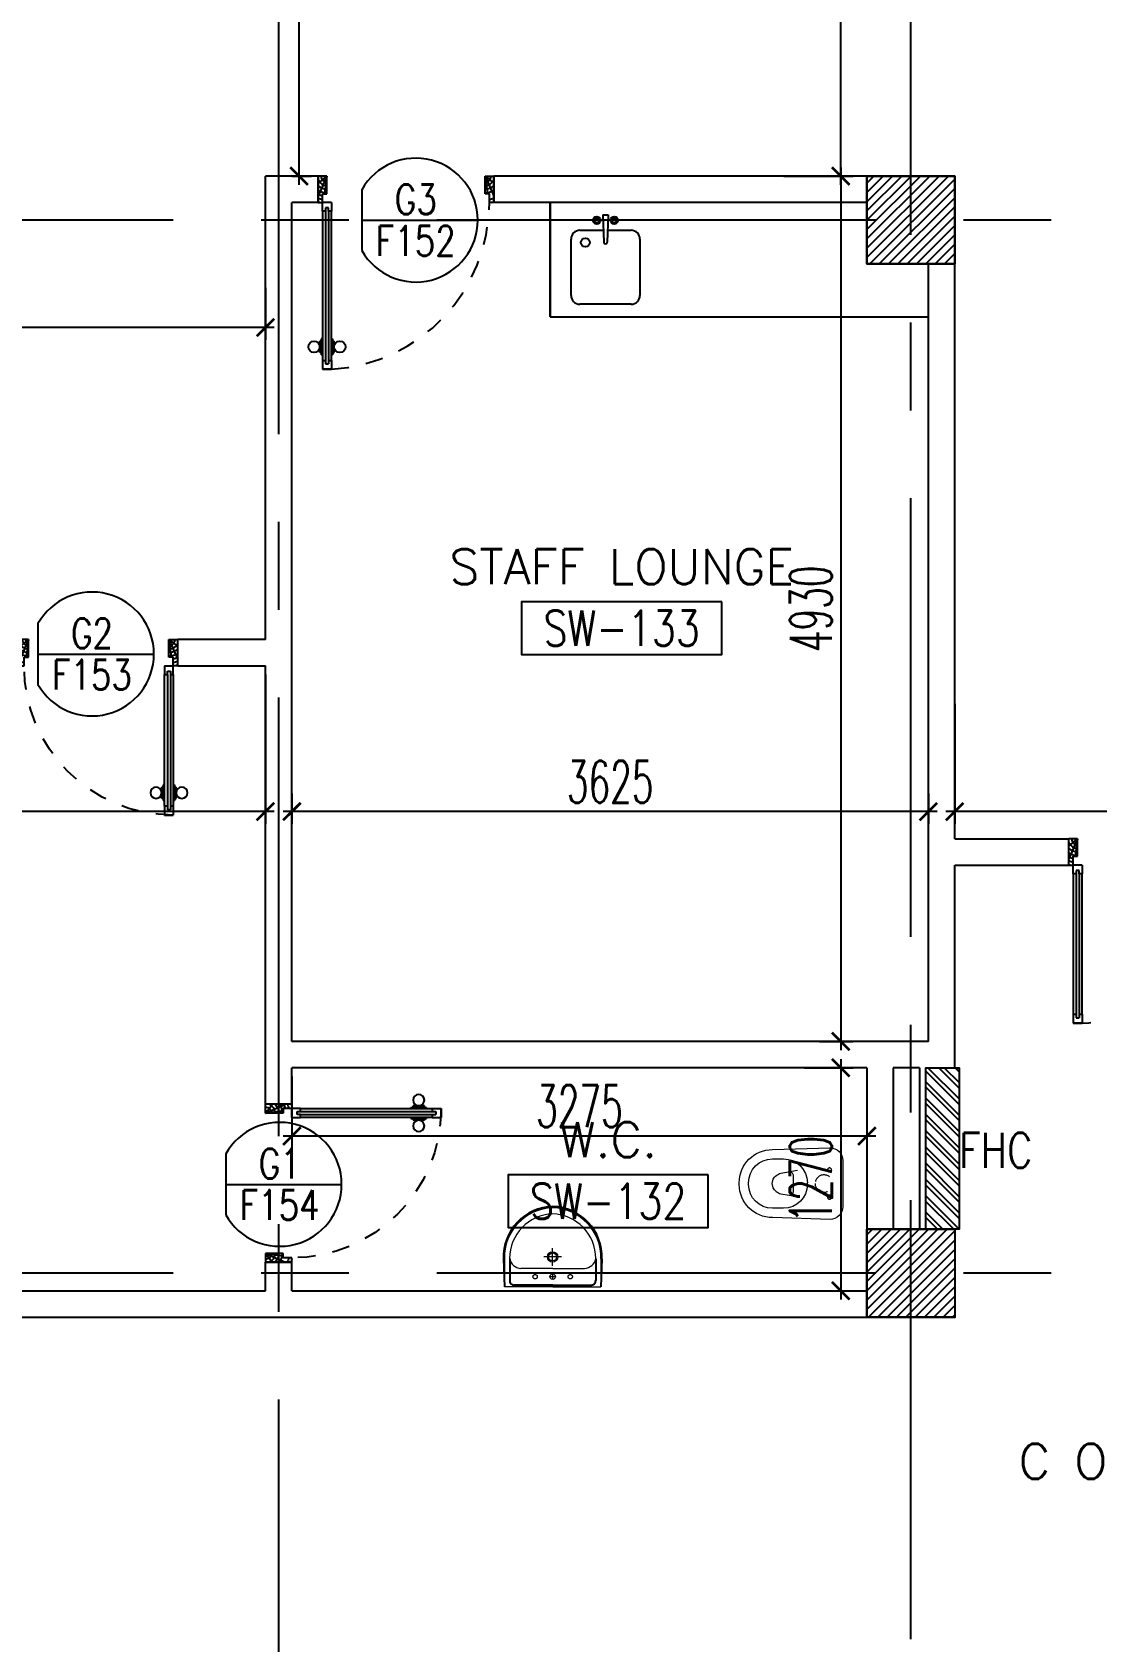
# Model space of a CAD drawing. Extents: x 276011.4 to 276105.3, y 57291.9 to 57371.4.
# Drawn here: x 276071.81 to 276077.87, y 57327.88 to 57337.05 of the extents above; entities that cross this region are included whole.
import ezdxf
from ezdxf.enums import TextEntityAlignment as Align

# ---------------------------------------------------------------- set-up
doc = ezdxf.new("R2010")
doc.units = 0
doc.header["$MEASUREMENT"] = 0
doc.header["$PDMODE"] = 34
for name, pattern in [('CENTERX2', [4, 2.5, -0.5, 0.5, -0.5]), ('DASHED', [0.75, 0.5, -0.25]), ('HIDDEN', [0.375, 0.25, -0.125]), ('HIDDEN2', [0.1875, 0.125, -0.0625])]:
    doc.linetypes.add(name, pattern=pattern)
doc.layers.get('0').update_dxf_attribs({"linetype": 'CONTINUOUS'})
doc.layers.get('DEFPOINTS').update_dxf_attribs({"linetype": 'CONTINUOUS'})
for name, color, linetype in [('AXES', 11, 'CENTERX2'), ('COL', 5, 'CONTINUOUS'), ('DIM', 4, 'CONTINUOUS'), ('DOOR', 7, 'CONTINUOUS'), ('DOOR-CR', 2, 'CONTINUOUS'), ('DOOR-NO', 3, 'CONTINUOUS'), ('FHC', 2, 'CONTINUOUS'), ('FIX', 3, 'CONTINUOUS'), ('HAT', 8, 'CONTINUOUS'), ('ME-FIX', 3, 'CONTINUOUS'), ('RM-BOX', 4, 'CONTINUOUS'), ('RM-NAME', 2, 'CONTINUOUS'), ('RM-NO', 2, 'CONTINUOUS'), ('WALL', 2, 'CONTINUOUS')]:
    doc.layers.add(name, color=color, linetype=linetype)
doc.styles.add('ROMANS', font='ROMANS.shx', dxfattribs={"width": 0.6})
doc.dimstyles.new('STANDARD in', dxfattribs={"dimtxt": 0.24, "dimasz": 0.1, "dimexe": 0.07, "dimexo": 0.05, "dimgap": 0.05, "dimtad": 1, "dimdec": 0, "dimlfac": 1000, "dimzin": 0, "dimdsep": 46, "dimtxsty": 'ROMANS', "dimblk": 'ARCHTICK', "dimcen": 0.05, "dimdle": 0.05, "dimclrd": 4, "dimclre": 4, "dimclrt": 2, "dimadec": 0, "dimazin": 0, "dimtfac": 1, "dimtdec": 0, "dimtmove": 2, "dimatfit": 3, "dimfxl": 0, "dimtolj": 1, "dimtzin": 0, "dimarcsym": 0})

# ---------------------------------------------------------------- blocks, each defined once
blk = doc.blocks.new('*X38')
at = {"color": 0}
for p, q in [((235128.6, 149533.3), (235585, 149989.7)), ((235128.6, 149586.3), (235532, 149989.7)), ((235128.6, 149639.3), (235478.9, 149989.7)), ((235128.6, 149692.4), (235425.9, 149989.7)), ((235128.6, 149745.4), (235372.9, 149989.7)), ((235128.6, 149798.4), (235319.8, 149989.7)), ((235128.6, 149851.5), (235266.8, 149989.7)), ((235128.6, 149904.5), (235213.8, 149989.7)), ((235128.6, 149957.5), (235160.7, 149989.7)), ((235138, 149489.7), (235628.6, 149980.2)), ((235191.1, 149489.7), (235628.6, 149927.2)), ((235244.1, 149489.7), (235628.6, 149874.2)), ((235297.1, 149489.7), (235628.6, 149821.1)), ((235350.2, 149489.7), (235628.6, 149768.1)), ((235403.2, 149489.7), (235628.6, 149715.1)), ((235456.2, 149489.7), (235628.6, 149662)), ((235509.3, 149489.7), (235628.6, 149609)), ((235562.3, 149489.7), (235628.6, 149556)), ((235615.3, 149489.7), (235628.6, 149502.9))]:
    blk.add_line(p, q, dxfattribs=at)
blk = doc.blocks.new('COL50')
at = {"layer": 'COL'}
blk.add_lwpolyline([(-250, 250), (-250, -250), (250, -250), (250, 250)], close=True, dxfattribs=at)
blk = doc.blocks.new('DD1')
at = {"layer": 'DOOR-CR'}
blk.add_line((-307.6, 0), (352.8, 0), dxfattribs=at)
blk.add_lwpolyline([(-307.6, -172.9, 3.820224), (-307.6, 172.9)], format="xyb", close=True, dxfattribs=at)
at = {"layer": 'DOOR-NO', "color": 255, "style": 'ROMANS', "width": 0.8}
for tag, p in [('G', (0, 183.5)), ('000', (0, -141.4))]:
    blk.add_attdef(tag, text='', height=204, dxfattribs=at).set_placement(p, align=Align.MIDDLE)
blk = doc.blocks.new('*X35')
at = {"color": 0}
for p, q in [((235128.6, 155526), (235592.3, 155989.7)), ((235128.6, 155579), (235539.2, 155989.7)), ((235128.6, 155632.1), (235486.2, 155989.7)), ((235128.6, 155685.1), (235433.2, 155989.7)), ((235128.6, 155738.1), (235380.1, 155989.7)), ((235128.6, 155791.2), (235327.1, 155989.7)), ((235128.6, 155844.2), (235274.1, 155989.7)), ((235128.6, 155897.2), (235221, 155989.7)), ((235128.6, 155950.3), (235168, 155989.7)), ((235145.3, 155489.7), (235628.6, 155973)), ((235198.3, 155489.7), (235628.6, 155919.9)), ((235251.4, 155489.7), (235628.6, 155866.9)), ((235304.4, 155489.7), (235628.6, 155813.9)), ((235357.4, 155489.7), (235628.6, 155760.8)), ((235410.5, 155489.7), (235628.6, 155707.8)), ((235463.5, 155489.7), (235628.6, 155654.8)), ((235516.5, 155489.7), (235628.6, 155601.7)), ((235569.6, 155489.7), (235628.6, 155548.7)), ((235622.6, 155489.7), (235628.6, 155495.7))]:
    blk.add_line(p, q, dxfattribs=at)
blk = doc.blocks.new('DOOR90')
at = {"layer": 'DOOR', "color": 0, "linetype": 'ByBlock'}
for p, q in [((-150, 0), (-150, -25)), ((-150, 0), (0, 0)), ((0, -50), (0, 0)), ((-1000, -25), (-1000, -75)), ((-1000, -75), (-1000, -25)), ((-950, -25), (-1000, -25)), ((-950, -75), (-1000, -75)), ((-970, -42), (-970, -58)), ((-950, -42), (-970, -42)), ((-950, -58), (-970, -58)), ((-950, -25), (-950, -42)), ((-950, -58), (-950, -75)), ((-917.6, -25), (-917.6, -17.8)), ((-827.6, -17.8), (-917.6, -17.8)), ((-917.6, -75), (-917.6, -82.2)), ((-827.6, -82.2), (-917.6, -82.2)), ((-905, -17.8), (-905, -8.8)), ((-905, -8.8), (-840.2, -8.8)), ((-905, -17.8), (-840.2, -17.8)), ((-905, -82.2), (-905, -91.2)), ((-905, -82.2), (-840.2, -82.2)), ((-905, -91.2), (-840.2, -91.2)), ((-840.2, -17.8), (-840.2, -8.8)), ((-840.2, -82.2), (-840.2, -91.2)), ((-827.6, -25), (-827.6, -17.8)), ((-827.6, -75), (-827.6, -82.2)), ((-200, -42), (-200, -25)), ((-200, -25), (-150, -25)), ((-180, -42), (-200, -42)), ((-200, -75), (-200, -58)), ((-200, -58), (-180, -58)), ((-150, -75), (-200, -75)), ((-180, -58), (-180, -42)), ((-150, -75), (-150, -25)), ((-150, -25), (-100, -25)), ((-100, -25), (-100, -50)), ((-100, -50), (0, -50)), ((-150, -900), (-150, -875)), ((-150, -875), (-100, -875)), ((0, -900), (-150, -900)), ((-150, -900), (0, -900)), ((-100, -850), (0, -850)), ((-100, -875), (-100, -850)), ((0, -850), (0, -900))]:
    blk.add_line(p, q, dxfattribs=at)
at = {"layer": 'DOOR', "color": 9, "linetype": 'ByBlock'}
for p, q in [((0, -50), (-113.7, 0)), ((0, -50), (-40.1, 0)), ((0, -50), (-100, -36.6)), ((0, -850), (-113.7, -900)), ((0, -850), (-100, -863.4)), ((0, -850), (-40.1, -900))]:
    blk.add_line(p, q, dxfattribs=at)
at = {"layer": 'DOOR', "linetype": 'ByBlock'}
for p, q in [((-200, -25), (-950, -25)), ((-200, -42), (-950, -42)), ((-200, -58), (-950, -58)), ((-950, -75), (-200, -75))]:
    blk.add_line(p, q, dxfattribs=at)
at = {"layer": 'DOOR', "color": 0, "linetype": 'ByBlock'}
for centre in [(-872.6, 23.5), (-872.6, -123.5)]:
    blk.add_circle(centre, 32.4, dxfattribs=at)
at = {"layer": 'DOOR', "color": 9, "linetype": 'ByBlock'}
for centre, radius, start, end in [((0, -50), 154.4, 161.10529, 166.28577), ((0, -50), 134.4, 158.15985, 169.28002), ((0, -50), 94.4, 148.01819, 180), ((0, -50), 74.4, 137.77643, 180), ((0, -50), 114.4, 154.08384, 167.37743), ((0, -50), 54.4, 113.20738, 180), ((0, -50), 34.4, 90, 180), ((0, -50), 14.4, 90, 180), ((0, -850), 154.4, 193.71423, 198.89471), ((0, -850), 134.4, 190.71998, 201.84015), ((0, -850), 94.4, 180, 211.98181), ((0, -850), 74.4, 180, 222.22357), ((0, -850), 54.4, 180, 246.79262), ((0, -850), 34.4, 180, 270), ((0, -850), 14.4, 180, 270)]:
    blk.add_arc(centre, radius, start, end, dxfattribs=at)
at = {"layer": 'DOOR', "linetype": 'HIDDEN', "ltscale": 0.5}
blk.add_arc((-150, -25), 850, 180, 270, dxfattribs=at)
blk = doc.blocks.new('RM1')
at = {"layer": 'RM-BOX'}
blk.add_lwpolyline([(569.9, -200), (-569.9, -200), (-569.9, -500), (569.9, -500)], close=True, dxfattribs=at)
at = {"layer": 'RM-NAME', "style": 'ROMANS'}
for tag, p in [('ROOMNAME1', (0, 323.8)), ('ROOMNAME2', (0, 0))]:
    blk.add_attdef(tag, text='', height=200, dxfattribs=at).set_placement(p, align=Align.MIDDLE)
at = {"layer": 'RM-NO', "style": 'ROMANS', "width": 0.8}
blk.add_attdef('ROOMNO', text='', height=200, dxfattribs=at).set_placement((0, -350), align=Align.MIDDLE)
blk = doc.blocks.new('A$C272A55A0')
at = {"layer": 'DOOR', "color": 0, "linetype": 'ByBlock'}
for p, q in [((0, 900.4), (0, 1050.4)), ((50, 1050.4), (0, 1050.4)), ((50, 950.4), (50, 1050.4)), ((1750, 950.4), (1750, 1050.4)), ((1750, 1050.4), (1800, 1050.4)), ((1800, 1050.4), (1800, 900.4)), ((25, 950.4), (50, 950.4)), ((25, 900.4), (25, 950.4)), ((1775, 950.4), (1750, 950.4)), ((1775, 900.4), (1775, 950.4)), ((0, 900.4), (25, 900.4)), ((75, 900.4), (25, 900.4)), ((25, 850.4), (25, 900.4)), ((42, 850.4), (25, 850.4)), ((58, 870.4), (42, 870.4)), ((42, 870.4), (42, 850.4)), ((58, 850.4), (58, 870.4)), ((75, 850.4), (58, 850.4)), ((75, 900.4), (75, 850.4)), ((1725, 900.4), (1775, 900.4)), ((1725, 900.4), (1725, 850.4)), ((1725, 850.4), (1742, 850.4)), ((1742, 870.4), (1758, 870.4)), ((1742, 850.4), (1742, 870.4)), ((1758, 870.4), (1758, 850.4)), ((1758, 850.4), (1775, 850.4)), ((1800, 900.4), (1775, 900.4)), ((1775, 850.4), (1775, 900.4)), ((1717.8, 160.1), (1708.8, 160.1)), ((1708.8, 95.3), (1708.8, 160.1)), ((1717.8, 95.3), (1708.8, 95.3)), ((1725, 172.7), (1717.8, 172.7)), ((1717.8, 172.7), (1717.8, 82.7)), ((1717.8, 95.3), (1717.8, 160.1)), ((1775, 172.7), (1782.2, 172.7)), ((1782.2, 172.7), (1782.2, 82.7)), ((1782.2, 160.1), (1791.2, 160.1)), ((1782.2, 95.3), (1782.2, 160.1)), ((1782.2, 95.3), (1791.2, 95.3)), ((1791.2, 95.3), (1791.2, 160.1)), ((25, 50.4), (42, 50.4)), ((25, 50.4), (25, 0.4)), ((25, 0.4), (75, 0.4)), ((75, 0.4), (25, 0.4)), ((42, 50.4), (42, 30.4)), ((42, 30.4), (58, 30.4)), ((58, 50.4), (75, 50.4)), ((58, 50.4), (58, 30.4)), ((75, 50.4), (75, 0.4)), ((1725, 82.7), (1717.8, 82.7)), ((1742, 50.4), (1725, 50.4)), ((1725, 50.4), (1725, 0.4)), ((1775, 0.4), (1725, 0.4)), ((1725, 0.4), (1775, 0.4)), ((1742, 50.4), (1742, 30.4)), ((1758, 30.4), (1742, 30.4)), ((1775, 50.4), (1758, 50.4)), ((1758, 50.4), (1758, 30.4)), ((1775, 82.7), (1782.2, 82.7)), ((1775, 50.4), (1775, 0.4))]:
    blk.add_line(p, q, dxfattribs=at)
at = {"layer": 'DOOR', "color": 9, "linetype": 'ByBlock'}
for p, q in [((50, 1050.4), (0, 1010.2)), ((50, 1050.4), (0, 936.6)), ((50, 1050.4), (36.6, 950.4)), ((1750, 1050.4), (1800, 1010.2)), ((1750, 1050.4), (1800, 936.6)), ((1750, 1050.4), (1763.4, 950.4))]:
    blk.add_line(p, q, dxfattribs=at)
at = {"layer": 'DOOR', "linetype": 'ByBlock'}
for p, q in [((25, 850.4), (25, 50.4)), ((42, 850.4), (42, 50.4)), ((58, 850.4), (58, 50.4)), ((75, 50.4), (75, 850.4)), ((1725, 50.4), (1725, 850.4)), ((1742, 850.4), (1742, 50.4)), ((1758, 850.4), (1758, 50.4)), ((1775, 850.4), (1775, 50.4))]:
    blk.add_line(p, q, dxfattribs=at)
at = {"layer": 'DOOR', "color": 0, "linetype": 'ByBlock'}
for centre in [(1676.5, 127.7), (1823.5, 127.7)]:
    blk.add_circle(centre, 32.4, dxfattribs=at)
at = {"layer": 'DOOR', "color": 9, "linetype": 'ByBlock'}
for centre, radius, start, end in [((50, 1050.4), 54.4, 203.20738, 270), ((50, 1050.4), 34.4, 180, 270), ((50, 1050.4), 14.4, 180, 270), ((1750, 1050.4), 14.4, 270, 0), ((1750, 1050.4), 34.4, 270, 0), ((1750, 1050.4), 54.4, 270, 336.79262), ((50, 1050.4), 74.4, 227.77643, 270), ((50, 1050.4), 94.4, 238.01819, 270), ((50, 1050.4), 114.4, 244.08384, 257.37743), ((50, 1050.4), 134.4, 248.15985, 259.28002), ((1750, 1050.4), 74.4, 270, 312.22357), ((1750, 1050.4), 94.4, 270, 301.98181), ((1750, 1050.4), 114.4, 282.62257, 295.91616), ((1750, 1050.4), 134.4, 280.71998, 291.84015), ((50, 1050.4), 154.4, 251.10529, 256.28577), ((1750, 1050.4), 154.4, 283.71423, 288.89471)]:
    blk.add_arc(centre, radius, start, end, dxfattribs=at)
at = {"layer": 'DOOR', "linetype": 'HIDDEN', "ltscale": 0.5}
for centre, start, end in [((50, 851.4), 268.31738, 3.29648), ((1750, 851.4), 176.70352, 271.68262)]:
    blk.add_arc(centre, 851.4, start, end, dxfattribs=at)
at = {"layer": 'WALL', "linetype": 'ByBlock'}
blk.add_line((1800, 900.4), (1800, 1050.4), dxfattribs=at)
blk = doc.blocks.new('_ARCHTICK')
at = {"color": 0, "linetype": 'ByBlock', "const_width": 0.15}
blk.add_lwpolyline([(-0.5, -0.5), (0.5, 0.5)], dxfattribs=at)
blk = doc.blocks.new('*D404')
at = {"layer": 'DEFPOINTS', "color": 0, "linetype": 'ByBlock', "ltscale": 0.3}
for p in [(276077.0656, 57333.2766), (276080.1656, 57332.934), (276077.0656, 57332.6125)]:
    blk.add_point(p, dxfattribs=at)
at = {"layer": 'DIM', "color": 4, "linetype": 'ByBlock', "lineweight": -2, "ltscale": 0.3}
for p, q in [((276077.0656, 57333.2266), (276077.0656, 57332.5425)), ((276080.1656, 57332.884), (276080.1656, 57332.5425)), ((276080.2156, 57332.6125), (276077.0156, 57332.6125))]:
    blk.add_line(p, q, dxfattribs=at)
at = {"layer": 'DIM', "color": 4, "linetype": 'ByBlock', "lineweight": -2, "ltscale": 0.3, "xscale": 0.1, "yscale": 0.1, "zscale": 0.1, "rotation": 180}
blk.add_blockref('_ARCHTICK', (276077.0656, 57332.6125), dxfattribs=at)
at = {"layer": 'DIM', "color": 4, "linetype": 'ByBlock', "lineweight": -2, "ltscale": 0.3, "xscale": 0.1, "yscale": 0.1, "zscale": 0.1}
blk.add_blockref('_ARCHTICK', (276080.1656, 57332.6125), dxfattribs=at)
at = {"layer": 'DIM', "color": 2, "linetype": 'ByBlock', "ltscale": 0.3, "insert": (276078.6156, 57332.7825), "char_height": 0.24, "attachment_point": 5, "style": 'ROMANS'}
blk.add_mtext('\\A1;3100', dxfattribs=at)
blk = doc.blocks.new('*D403')
at = {"layer": 'DEFPOINTS', "color": 0, "linetype": 'ByBlock', "ltscale": 0.3}
for p in [(276073.2905, 57332.7656), (276076.9155, 57332.7656), (276073.2905, 57332.6125)]:
    blk.add_point(p, dxfattribs=at)
at = {"layer": 'DIM', "color": 4, "linetype": 'ByBlock', "lineweight": -2, "ltscale": 0.3}
for p, q in [((276073.2905, 57332.7156), (276073.2905, 57332.5425)), ((276076.9155, 57332.7156), (276076.9155, 57332.5425)), ((276076.9655, 57332.6125), (276073.2405, 57332.6125))]:
    blk.add_line(p, q, dxfattribs=at)
at = {"layer": 'DIM', "color": 4, "linetype": 'ByBlock', "lineweight": -2, "ltscale": 0.3, "xscale": 0.1, "yscale": 0.1, "zscale": 0.1, "rotation": 180}
blk.add_blockref('_ARCHTICK', (276073.2905, 57332.6125), dxfattribs=at)
at = {"layer": 'DIM', "color": 4, "linetype": 'ByBlock', "lineweight": -2, "ltscale": 0.3, "xscale": 0.1, "yscale": 0.1, "zscale": 0.1}
blk.add_blockref('_ARCHTICK', (276076.9155, 57332.6125), dxfattribs=at)
at = {"layer": 'DIM', "color": 2, "linetype": 'ByBlock', "ltscale": 0.3, "insert": (276075.103, 57332.7825), "char_height": 0.24, "attachment_point": 5, "style": 'ROMANS'}
blk.add_mtext('\\A1;3625', dxfattribs=at)
blk = doc.blocks.new('*D402')
at = {"layer": 'DEFPOINTS', "color": 0, "linetype": 'ByBlock', "ltscale": 0.3}
for p in [(276076.2464, 57336.2329), (276076.2464, 57331.3029), (276076.4163, 57331.3029)]:
    blk.add_point(p, dxfattribs=at)
at = {"layer": 'DIM', "color": 4, "linetype": 'ByBlock', "lineweight": -2, "ltscale": 0.3}
for p, q in [((276076.4163, 57336.2829), (276076.4163, 57331.2529)), ((276076.2964, 57336.2329), (276076.4863, 57336.2329)), ((276076.2964, 57331.3029), (276076.4863, 57331.3029))]:
    blk.add_line(p, q, dxfattribs=at)
at = {"layer": 'DIM', "color": 4, "linetype": 'ByBlock', "lineweight": -2, "ltscale": 0.3, "xscale": 0.1, "yscale": 0.1, "zscale": 0.1}
for p, rotation in [((276076.4163, 57336.2329), 90), ((276076.4163, 57331.3029), 270)]:
    blk.add_blockref('_ARCHTICK', p, dxfattribs=dict(at, rotation=rotation))
at = {"layer": 'DIM', "color": 2, "linetype": 'ByBlock', "ltscale": 0.3, "insert": (276076.2463, 57333.7679), "char_height": 0.24, "attachment_point": 5, "rotation": 90, "style": 'ROMANS'}
blk.add_mtext('\\A1;4930', dxfattribs=at)
blk = doc.blocks.new('*D401')
at = {"layer": 'DEFPOINTS', "color": 0, "linetype": 'ByBlock', "ltscale": 0.3}
for p in [(276076.1602, 57331.153), (276076.1602, 57329.8829), (276076.4163, 57329.8829)]:
    blk.add_point(p, dxfattribs=at)
at = {"layer": 'DIM', "color": 4, "linetype": 'ByBlock', "lineweight": -2, "ltscale": 0.3}
for p, q in [((276076.2102, 57331.153), (276076.4863, 57331.153)), ((276076.4163, 57331.203), (276076.4163, 57329.8329)), ((276076.2102, 57329.8829), (276076.4863, 57329.8829))]:
    blk.add_line(p, q, dxfattribs=at)
at = {"layer": 'DIM', "color": 4, "linetype": 'ByBlock', "lineweight": -2, "ltscale": 0.3, "xscale": 0.1, "yscale": 0.1, "zscale": 0.1}
for p, rotation in [((276076.4163, 57331.153), 90), ((276076.4163, 57329.8829), 270)]:
    blk.add_blockref('_ARCHTICK', p, dxfattribs=dict(at, rotation=rotation))
at = {"layer": 'DIM', "color": 2, "linetype": 'ByBlock', "ltscale": 0.3, "insert": (276076.2463, 57330.518), "char_height": 0.24, "attachment_point": 5, "rotation": 90, "style": 'ROMANS'}
blk.add_mtext('\\A1;1270', dxfattribs=at)
blk = doc.blocks.new('*D400')
at = {"layer": 'DEFPOINTS', "color": 0, "linetype": 'ByBlock', "ltscale": 0.3}
for p in [(276073.2905, 57331.153), (276076.5655, 57331.153), (276073.2905, 57330.7642)]:
    blk.add_point(p, dxfattribs=at)
at = {"layer": 'DIM', "color": 4, "linetype": 'ByBlock', "lineweight": -2, "ltscale": 0.3}
for p, q in [((276073.2905, 57331.103), (276073.2905, 57330.6942)), ((276076.5655, 57331.103), (276076.5655, 57330.6942)), ((276076.6155, 57330.7642), (276073.2405, 57330.7642))]:
    blk.add_line(p, q, dxfattribs=at)
at = {"layer": 'DIM', "color": 4, "linetype": 'ByBlock', "lineweight": -2, "ltscale": 0.3, "xscale": 0.1, "yscale": 0.1, "zscale": 0.1, "rotation": 180}
blk.add_blockref('_ARCHTICK', (276073.2905, 57330.7642), dxfattribs=at)
at = {"layer": 'DIM', "color": 4, "linetype": 'ByBlock', "lineweight": -2, "ltscale": 0.3, "xscale": 0.1, "yscale": 0.1, "zscale": 0.1}
blk.add_blockref('_ARCHTICK', (276076.5655, 57330.7642), dxfattribs=at)
at = {"layer": 'DIM', "color": 2, "linetype": 'ByBlock', "ltscale": 0.3, "insert": (276074.928, 57330.9342), "char_height": 0.24, "attachment_point": 5, "style": 'ROMANS'}
blk.add_mtext('\\A1;3275', dxfattribs=at)
blk = doc.blocks.new('*D399')
at = {"layer": 'DEFPOINTS', "color": 0, "linetype": 'ByBlock', "ltscale": 0.3}
for p in [(276069.8655, 57333.4429), (276073.1405, 57333.4429), (276069.8655, 57332.6125)]:
    blk.add_point(p, dxfattribs=at)
at = {"layer": 'DIM', "color": 4, "linetype": 'ByBlock', "lineweight": -2, "ltscale": 0.3}
for p, q in [((276069.8655, 57333.3929), (276069.8655, 57332.5425)), ((276073.1405, 57333.3929), (276073.1405, 57332.5425)), ((276073.1905, 57332.6125), (276069.8155, 57332.6125))]:
    blk.add_line(p, q, dxfattribs=at)
at = {"layer": 'DIM', "color": 4, "linetype": 'ByBlock', "lineweight": -2, "ltscale": 0.3, "xscale": 0.1, "yscale": 0.1, "zscale": 0.1, "rotation": 180}
blk.add_blockref('_ARCHTICK', (276069.8655, 57332.6125), dxfattribs=at)
at = {"layer": 'DIM', "color": 4, "linetype": 'ByBlock', "lineweight": -2, "ltscale": 0.3, "xscale": 0.1, "yscale": 0.1, "zscale": 0.1}
blk.add_blockref('_ARCHTICK', (276073.1405, 57332.6125), dxfattribs=at)
at = {"layer": 'DIM', "color": 2, "linetype": 'ByBlock', "ltscale": 0.3, "insert": (276071.503, 57332.7825), "char_height": 0.24, "attachment_point": 5, "style": 'ROMANS'}
blk.add_mtext('\\A1;3275', dxfattribs=at)
blk = doc.blocks.new('*D364')
at = {"layer": 'DEFPOINTS', "color": 0, "linetype": 'ByBlock', "ltscale": 0.3}
for p in [(276075.8585, 57339.5429), (276076.4163, 57339.5429), (276076.0417, 57336.2329)]:
    blk.add_point(p, dxfattribs=at)
at = {"layer": 'DIM', "color": 4, "linetype": 'ByBlock', "lineweight": -2, "ltscale": 0.3}
for p, q in [((276076.4163, 57336.1829), (276076.4163, 57339.5929)), ((276075.9085, 57339.5429), (276076.4863, 57339.5429)), ((276076.0917, 57336.2329), (276076.4863, 57336.2329))]:
    blk.add_line(p, q, dxfattribs=at)
at = {"layer": 'DIM', "color": 4, "linetype": 'ByBlock', "lineweight": -2, "ltscale": 0.3, "xscale": 0.1, "yscale": 0.1, "zscale": 0.1}
for p, rotation in [((276076.4163, 57339.5429), 90), ((276076.4163, 57336.2329), 270)]:
    blk.add_blockref('_ARCHTICK', p, dxfattribs=dict(at, rotation=rotation))
at = {"layer": 'DIM', "color": 2, "linetype": 'ByBlock', "ltscale": 0.3, "insert": (276076.2463, 57337.8879), "char_height": 0.24, "attachment_point": 5, "rotation": 90, "style": 'ROMANS'}
blk.add_mtext('\\A1;3310', dxfattribs=at)
blk = doc.blocks.new('DOOR-10')
at = {"layer": 'DOOR', "color": 0, "linetype": 'ByBlock'}
for p, q in [((-75.7, 1017.6), (-82.9, 1017.6)), ((-82.9, 927.6), (-82.9, 1017.6)), ((-25.7, 1100), (-75.7, 1100)), ((-75.7, 1100), (-25.7, 1100)), ((-75.7, 1050), (-75.7, 1100)), ((-58.7, 1050), (-75.7, 1050)), ((-42.7, 1070), (-58.7, 1070)), ((-58.7, 1050), (-58.7, 1070)), ((-42.7, 1050), (-42.7, 1070)), ((-25.7, 1050), (-42.7, 1050)), ((-25.7, 1050), (-25.7, 1100)), ((-25.7, 1017.6), (-18.5, 1017.6)), ((-18.5, 927.6), (-18.5, 1017.6)), ((-82.9, 1005), (-91.9, 1005)), ((-91.9, 1005), (-91.9, 940.2)), ((-82.9, 940.2), (-91.9, 940.2)), ((-82.9, 1005), (-82.9, 940.2)), ((-75.7, 927.6), (-82.9, 927.6)), ((-25.7, 927.6), (-18.5, 927.6)), ((-18.5, 1005), (-9.5, 1005)), ((-18.5, 1005), (-18.5, 940.2)), ((-18.5, 940.2), (-9.5, 940.2)), ((-9.5, 1005), (-9.5, 940.2)), ((-75.7, 200), (-58.7, 200)), ((-75.7, 150), (-75.7, 200)), ((-58.7, 200), (-58.7, 180)), ((-42.7, 200), (-25.7, 200)), ((-42.7, 180), (-42.7, 200)), ((-25.7, 200), (-25.7, 150)), ((-1000.7, 0), (-1000.7, 150)), ((-1000.7, 150), (-975.7, 150)), ((-1000.7, 150), (-1000.7, 0)), ((-975.7, 150), (-975.7, 100)), ((-975.7, 100), (-950.7, 100)), ((-950.7, 100), (-950.7, 0)), ((-75.7, 150), (-25.7, 150)), ((-58.7, 180), (-42.7, 180)), ((-50.7, 100), (-50.7, 0)), ((-25.7, 100), (-50.7, 100)), ((-0.7, 150), (-25.7, 150)), ((-25.7, 150), (-25.7, 100)), ((-950.7, 0), (-1000.7, 0)), ((-50.7, 0), (-0.7, 0))]:
    blk.add_line(p, q, dxfattribs=at)
at = {"layer": 'DOOR', "linetype": 'ByBlock'}
for p, q in [((-75.7, 1050), (-75.7, 200)), ((-58.7, 200), (-58.7, 1050)), ((-42.7, 200), (-42.7, 1050)), ((-25.7, 200), (-25.7, 1050))]:
    blk.add_line(p, q, dxfattribs=at)
at = {"layer": 'DOOR', "color": 9, "linetype": 'ByBlock'}
for p, q in [((-950.7, 0), (-1000.7, 113.7)), ((-950.7, 0), (-964.1, 100)), ((-50.7, 0), (-0.7, 113.7)), ((-50.7, 0), (-37.3, 100)), ((-0.7, 0), (-0.7, 150)), ((-950.7, 0), (-1000.7, 40.1)), ((-50.7, 0), (-0.7, 40.1))]:
    blk.add_line(p, q, dxfattribs=at)
at = {"layer": 'DOOR', "color": 0, "linetype": 'ByBlock'}
for centre in [(-124.2, 972.6), (22.8, 972.6)]:
    blk.add_circle(centre, 32.4, dxfattribs=at)
at = {"layer": 'DOOR', "linetype": 'HIDDEN', "ltscale": 0.5}
blk.add_arc((-23.4, 149.1), 952.3, 93.14816, 179.94816, dxfattribs=at)
at = {"layer": 'DOOR', "color": 9, "linetype": 'ByBlock'}
for centre, radius, start, end in [((-950.7, 0), 154.4, 103.71423, 108.89471), ((-950.7, 0), 134.4, 100.71998, 111.84015), ((-950.7, 0), 94.4, 90, 121.98181), ((-50.7, 0), 94.4, 58.01819, 90), ((-50.7, 0), 134.4, 68.15985, 79.28002), ((-50.7, 0), 114.4, 64.08384, 77.37743), ((-50.7, 0), 154.4, 71.10529, 76.28577), ((-950.7, 0), 74.4, 90, 132.22357), ((-950.7, 0), 54.4, 90, 156.79262), ((-950.7, 0), 34.4, 90, 180), ((-950.7, 0), 14.4, 90, 180), ((-50.7, 0), 74.4, 47.77643, 90), ((-50.7, 0), 54.4, 23.20738, 90), ((-50.7, 0), 34.4, 0, 90), ((-50.7, 0), 14.4, 0, 90)]:
    blk.add_arc(centre, radius, start, end, dxfattribs=at)
blk = doc.blocks.new('LAV1')
at = {"layer": 'FIX', "linetype": 'ByBlock', "ltscale": 0.3}
for p, q in [((-280, 210), (-275, 50)), ((-245, 210), (-245, 85)), ((245, 210), (245, 85)), ((280, 210), (275, 50)), ((0, 60), (-220.2, 60)), ((0, 60), (220.2, 60))]:
    blk.add_line(p, q, dxfattribs=at)
at = {"layer": 'FIX', "linetype": 'Continuous', "lineweight": 20}
for p, q in [((-275, 210), (-275, 50)), ((275, 210), (275, 50)), ((0, 155), (-181.4, 155)), ((0, 155), (181.4, 155)), ((0, 50), (-275, 50)), ((0, 50), (-252.5, 50)), ((0, 50), (252.5, 50)), ((0, 50), (275, 50))]:
    blk.add_line(p, q, dxfattribs=at)
at = {"layer": 'FIX', "linetype": 'DASHED', "lineweight": 20, "ltscale": 0.05}
for p, q in [((49.5, 220), (-50.5, 220)), ((-0.5, 170), (-0.5, 270)), ((-0.5, 170), (-0.5, 270))]:
    blk.add_line(p, q, dxfattribs=at)
at = {"layer": 'FIX', "lineweight": 20}
for p, q in [((15.6, 107.5), (-15.5, 107.5)), ((0, 92), (0, 123))]:
    blk.add_line(p, q, dxfattribs=at)
for centre, radius in [((-0.5, 220), 29.5), ((-0.5, 220), 22.5), ((0, 107.5), 15.5)]:
    blk.add_circle(centre, radius, dxfattribs=at)
at = {"layer": 'FIX', "linetype": 'HIDDEN', "lineweight": 20, "ltscale": 0.05}
for centre in [(-100, 107.5), (100, 107.5)]:
    blk.add_circle(centre, 12.4, dxfattribs=at)
at = {"layer": 'FIX', "linetype": 'ByBlock', "ltscale": 0.3}
for centre, radius, start, end in [((6.9, 220), 287, 91.37765, 182.00641), ((-6.9, 220), 287, 357.99359, 88.62235), ((-220.1, 84.9), 24.9, 179.70214, 269.94861), ((220.1, 84.9), 24.9, 270.05139, 0.29786)]:
    blk.add_arc(centre, radius, start, end, dxfattribs=at)
at = {"layer": 'FIX', "linetype": 'Continuous', "lineweight": 20}
for centre, radius, start, end in [((8.4, 216.7), 283.4, 91.6988, 181.35097), ((7.6, 212.5), 252.7, 91.73281, 180.48842), ((-8.4, 216.7), 283.4, 358.64903, 88.3012), ((-7.6, 212.5), 252.7, 359.51158, 88.26719), ((-179.2, 221.8), 66.9, 190.20056, 268.07863), ((179.2, 221.8), 66.9, 271.92137, 349.79944)]:
    blk.add_arc(centre, radius, start, end, dxfattribs=at)
blk = doc.blocks.new('WC1')
at = {"layer": 'FIX', "lineweight": 20}
for p, q in [((-210, 203.8), (-538, 193.8)), ((-475, 140.8), (-538, 140.8)), ((-727, 4.8), (-727, -4.8)), ((-674, 4.8), (-674, -4.8)), ((-533.7, 24.2), (-539.5, 0)), ((-539.5, 0), (-533.7, -24.2)), ((-394.8, 75.7), (-490.4, 60.1)), ((-339, 4.8), (-339, -4.8)), ((-490.4, -60.1), (-394.8, -75.7)), ((-538, -140.8), (-475, -140.8)), ((-538, -193.8), (-210, -203.8))]:
    blk.add_line(p, q, dxfattribs=at)
at = {"layer": 'FIX', "linetype": 'Continuous', "lineweight": 20}
blk.add_line((-420.1, -47.3), (-420.4, 44.6), dxfattribs=at)
at = {"layer": 'FIX', "lineweight": 20}
blk.add_lwpolyline([(-213.2, -203.8), (-210, -203.8, 0.414214), (-137, -130.8), (-137, 0), (-137, 130.8, 0.414214), (-210, 203.8)], format="xyb", dxfattribs=at)
at = {"layer": 'FIX', "linetype": 'HIDDEN2', "lineweight": 20, "ltscale": 0.3}
blk.add_circle((-245, 0), 49.8, dxfattribs=at)
at = {"layer": 'FIX', "linetype": 'HIDDEN', "lineweight": 20, "ltscale": 0.05}
for centre in [(-213.2, 77.5), (-213.2, -77.5)]:
    blk.add_circle(centre, 11.6, dxfattribs=at)
at = {"layer": 'FIX', "lineweight": 20}
for centre, radius, start, end in [((-538, 4.8), 189, 90, 180), ((-538, 4.8), 136, 90, 180), ((-475, 4.8), 136, 360, 90), ((-473, -6.9), 68.2, 128.92417, 152.84682), ((-464.4, -17.6), 82, 108.49595, 128.92417), ((-538, -4.8), 189, 180, 270), ((-538, -4.8), 136, 180, 270), ((-473, 6.9), 68.2, 207.15318, 231.07583), ((-464.4, 17.6), 82, 231.07583, 251.50405), ((-475, -4.8), 136, 270, 0)]:
    blk.add_arc(centre, radius, start, end, dxfattribs=at)
at = {"layer": 'FIX', "linetype": 'Continuous', "lineweight": 20}
for centre, start, end in [((-442.7, 45.5), 357.66621, 91.61215), ((-442.4, -45.6), 268.38785, 2.33379)]:
    blk.add_arc(centre, 22.3, start, end, dxfattribs=at)
blk = doc.blocks.new('*D672')
at = {"layer": 'DEFPOINTS', "color": 0, "linetype": 'ByBlock', "ltscale": 0.3}
for p in [(276073.1405, 57335.6467), (276069.8655, 57335.6238), (276069.8655, 57335.371)]:
    blk.add_point(p, dxfattribs=at)
at = {"layer": 'DIM', "color": 4, "linetype": 'ByBlock', "lineweight": -2, "ltscale": 0.3}
for p, q in [((276069.8655, 57335.5738), (276069.8655, 57335.301)), ((276073.1405, 57335.5967), (276073.1405, 57335.301)), ((276073.1905, 57335.371), (276069.8155, 57335.371))]:
    blk.add_line(p, q, dxfattribs=at)
at = {"layer": 'DIM', "color": 4, "linetype": 'ByBlock', "lineweight": -2, "ltscale": 0.3, "xscale": 0.1, "yscale": 0.1, "zscale": 0.1, "rotation": 180}
blk.add_blockref('_ARCHTICK', (276069.8655, 57335.371), dxfattribs=at)
at = {"layer": 'DIM', "color": 4, "linetype": 'ByBlock', "lineweight": -2, "ltscale": 0.3, "xscale": 0.1, "yscale": 0.1, "zscale": 0.1}
blk.add_blockref('_ARCHTICK', (276073.1405, 57335.371), dxfattribs=at)
at = {"layer": 'DIM', "color": 2, "linetype": 'ByBlock', "ltscale": 0.3, "insert": (276071.503, 57335.541), "char_height": 0.24, "attachment_point": 5, "style": 'ROMANS'}
blk.add_mtext('\\A1;3275', dxfattribs=at)
blk = doc.blocks.new('*D674')
at = {"layer": 'DEFPOINTS', "color": 0, "linetype": 'ByBlock', "ltscale": 0.3}
for p in [(276072.7856, 57339.3329), (276073.3317, 57339.3329), (276073.2409, 57336.2329)]:
    blk.add_point(p, dxfattribs=at)
at = {"layer": 'DIM', "color": 4, "linetype": 'ByBlock', "lineweight": -2, "ltscale": 0.3}
for p, q in [((276072.8356, 57339.3329), (276073.4017, 57339.3329)), ((276073.3317, 57336.1829), (276073.3317, 57339.3829)), ((276073.2909, 57336.2329), (276073.4017, 57336.2329))]:
    blk.add_line(p, q, dxfattribs=at)
at = {"layer": 'DIM', "color": 4, "linetype": 'ByBlock', "lineweight": -2, "ltscale": 0.3, "xscale": 0.1, "yscale": 0.1, "zscale": 0.1}
for p, rotation in [((276073.3317, 57339.3329), 90), ((276073.3317, 57336.2329), 270)]:
    blk.add_blockref('_ARCHTICK', p, dxfattribs=dict(at, rotation=rotation))
at = {"layer": 'DIM', "color": 2, "linetype": 'ByBlock', "ltscale": 0.3, "insert": (276073.1617, 57337.7829), "char_height": 0.24, "attachment_point": 5, "rotation": 90, "style": 'ROMANS'}
blk.add_mtext('\\A1;3100', dxfattribs=at)

msp = doc.modelspace()

# ---------------------------------------------------------------- hatches: boundary and pattern name
at = {"layer": 'FHC', "linetype": 'ByBlock', "ltscale": 0.3}
h = msp.add_hatch(dxfattribs=at)
h.set_pattern_fill('ANSI32', color=11, scale=0.175, angle=90, style=0)
h.set_pattern_definition([(135, (276108.141604, 57098.036745), (-0.046403883, -0.046403883), []), (135, (276108.141604, 57098.06768), (-0.046403883, -0.046403883), [])])
h.paths.add_polyline_path([(276077.0906, 57331.1529), (276076.9006, 57331.1529), (276076.9006, 57330.2329), (276077.0906, 57330.2329)])
h.paths.add_polyline_path([(276077.5117, 57330.0203), (276077.0909, 57330.0203), (276077.0909, 57330.2828), (276077.5117, 57330.2828)], flags=9)

# ---------------------------------------------------------------- linework, layer by layer
at = {"layer": 'AXES'}
for p, q in [((276076.8155, 57291.8986), (276076.8155, 57370.7113)), ((276073.2155, 57298.7629), (276073.2155, 57357.5829)), ((276104.6155, 57335.9829), (276036.5755, 57335.9829)), ((276104.6155, 57335.9829), (276052.5255, 57335.9829)), ((276104.6155, 57329.9829), (276052.5255, 57329.9829))]:
    msp.add_line(p, q, dxfattribs=at)
at = {"layer": 'FHC', "linetype": 'ByBlock', "ltscale": 0.3}
msp.add_lwpolyline([(276076.9006, 57330.2329), (276076.9006, 57331.1529), (276077.0906, 57331.1529), (276077.0906, 57330.2329)], close=True, dxfattribs=at)
at = {"layer": 'ME-FIX'}
for p, q in [((276074.761, 57335.4309), (276074.761, 57336.0809)), ((276074.761, 57336.0809), (276074.761, 57335.4309)), ((276075.0607, 57336.0124), (276075.0928, 57336.0124)), ((276075.0607, 57336.0124), (276075.0668, 57335.8571)), ((276075.0928, 57336.0124), (276075.0867, 57335.8571)), ((276074.9303, 57335.9242), (276075.0668, 57335.9242)), ((276075.0867, 57335.9242), (276075.2232, 57335.9242)), ((276074.8804, 57335.5533), (276074.8804, 57335.8743)), ((276075.2731, 57335.8743), (276075.2731, 57335.5533)), ((276075.2232, 57335.5034), (276074.9303, 57335.5034)), ((276074.761, 57335.4309), (276076.9154, 57335.4309))]:
    msp.add_line(p, q, dxfattribs=at)
for centre, radius in [((276075.027, 57335.9813), 0.0217), ((276075.027, 57335.9813), 0.014), ((276075.1265, 57335.9813), 0.0217), ((276075.1265, 57335.9813), 0.014), ((276074.9623, 57335.8548), 0.0255)]:
    msp.add_circle(centre, radius, dxfattribs=at)
for centre, radius, start, end in [((276074.9303, 57335.8743), 0.0499, 90, 180), ((276075.2232, 57335.8743), 0.0499, 0, 90), ((276075.0767, 57335.8571), 0.00997, 180, 0), ((276074.9303, 57335.5533), 0.0499, 180, 270), ((276075.2232, 57335.5533), 0.0499, 270, 0)]:
    msp.add_arc(centre, radius, start, end, dxfattribs=at)
at = {"layer": 'WALL'}
for p, q in [((276073.4405, 57336.2329), (276073.1405, 57336.2329)), ((276073.1405, 57333.5929), (276073.1405, 57336.2329)), ((276073.4405, 57336.0829), (276073.4405, 57336.2329)), ((276076.5655, 57336.2329), (276074.4405, 57336.2329)), ((276074.4405, 57336.0829), (276074.4405, 57336.2329)), ((276073.4405, 57336.0829), (276073.2905, 57336.0829)), ((276073.2905, 57331.3029), (276073.2905, 57336.0829)), ((276076.5655, 57336.0829), (276074.4405, 57336.0829)), ((276076.9155, 57331.3029), (276076.9155, 57335.7329)), ((276077.0656, 57332.4579), (276077.0656, 57335.7329)), ((276073.1405, 57333.5929), (276072.6405, 57333.5929)), ((276072.6405, 57333.4429), (276072.6405, 57333.5929)), ((276072.6405, 57333.4429), (276073.1405, 57333.4429)), ((276073.1405, 57330.9455), (276073.1405, 57333.4429)), ((276077.0656, 57332.4579), (276077.7156, 57332.4579)), ((276077.7156, 57332.3079), (276077.7156, 57332.4579)), ((276077.0656, 57332.3079), (276077.7156, 57332.3079)), ((276077.0656, 57331.1528), (276077.0656, 57332.3079)), ((276076.9155, 57331.3029), (276073.2905, 57331.3029)), ((276073.2905, 57330.9455), (276073.2905, 57331.153)), ((276076.5655, 57331.153), (276076.5655, 57330.2329)), ((276076.7156, 57331.1528), (276076.7156, 57330.2329)), ((276076.8656, 57331.1528), (276076.7156, 57331.1528)), ((276076.8656, 57331.1528), (276076.8656, 57330.2329)), ((276076.9006, 57330.2329), (276076.9006, 57331.1528)), ((276076.9006, 57331.1528), (276077.0656, 57331.1528)), ((276073.1405, 57329.8829), (276073.1405, 57330.0455)), ((276073.2905, 57329.8829), (276073.2905, 57330.0455)), ((276069.8655, 57329.8829), (276073.1405, 57329.8829)), ((276073.2905, 57329.8829), (276076.5655, 57329.8829)), ((276069.8655, 57329.7329), (276076.7156, 57329.7329))]:
    msp.add_line(p, q, dxfattribs=at)
at = {"layer": 'WALL', "linetype": 'ByBlock'}
for p, q in [((276076.5655, 57331.153), (276073.2905, 57331.153)), ((276073.2905, 57330.9455), (276073.1405, 57330.9455)), ((276073.2905, 57330.0455), (276073.1405, 57330.0455))]:
    msp.add_line(p, q, dxfattribs=at)
at = {"layer": 'WALL', "linetype": 'ByBlock', "ltscale": 0.3}
for points in [[(276076.5656, 57335.7329), (276077.0656, 57335.7329), (276077.0656, 57336.2329), (276076.5656, 57336.2329)], [(276077.0679, 57330.2329), (276076.5656, 57330.2329), (276076.5656, 57329.7329), (276077.0679, 57329.7329)]]:
    msp.add_lwpolyline(points, close=True, dxfattribs=at)

# ---------------------------------------------------------------- block references
at = {"layer": 'COL', "xscale": -0.001, "yscale": 0.001, "zscale": 0.001}
for p in [(276076.8156, 57335.9829), (276076.8156, 57329.9829)]:
    msp.add_blockref('COL50', p, dxfattribs=at)
at = {"layer": 'DOOR', "color": 0, "linetype": 'ByBlock', "ltscale": 0.3, "xscale": 0.001, "yscale": 0.001, "zscale": 0.001, "rotation": 180}
msp.add_blockref('DOOR-10', (276073.4398, 57336.2329), dxfattribs=at)
at = {"layer": 'DOOR', "color": 0, "linetype": 'ByBlock', "xscale": -0.001, "yscale": 0.001, "zscale": 0.001, "rotation": 270}
msp.add_blockref('DOOR90', (276072.6405, 57333.5929), dxfattribs=at)
at = {"layer": 'DOOR', "color": 0, "linetype": 'ByBlock', "yscale": 0.001, "zscale": 0.001}
for name, p, xscale in [('A$C272A55A0', (276077.7156, 57331.4076), 0.001), ('DOOR90', (276073.1405, 57330.9455), -0.001)]:
    msp.add_blockref(name, p, dxfattribs=dict(at, xscale=xscale))
at = {"layer": 'DOOR-NO'}
ref = msp.add_blockref('DD1', (276073.9965, 57335.9824), dxfattribs=dict(at, xscale=0.001, yscale=0.001, zscale=0.001))
ref.add_attrib('G', 'G3', dxfattribs={"height": 0.17, "style": 'ROMANS', "width": 0.8}).set_placement((276073.9965, 57336.1003), align=Align.MIDDLE)
ref.add_attrib('000', 'F152', dxfattribs={"height": 0.17, "style": 'ROMANS', "width": 0.8}).set_placement((276073.9965, 57335.8645), align=Align.MIDDLE)
ref = msp.add_blockref('DD1', (276072.1521, 57333.5104), dxfattribs=dict(at, xscale=0.001, yscale=0.001, zscale=0.001))
ref.add_attrib('G', 'G2', dxfattribs={"height": 0.17, "style": 'ROMANS', "width": 0.8}).set_placement((276072.1521, 57333.6284), align=Align.MIDDLE)
ref.add_attrib('000', 'F153', dxfattribs={"height": 0.17, "style": 'ROMANS', "width": 0.8}).set_placement((276072.1521, 57333.3926), align=Align.MIDDLE)
ref = msp.add_blockref('DD1', (276073.2212, 57330.4891), dxfattribs=dict(at, xscale=0.001, yscale=0.001, zscale=0.001))
ref.add_attrib('G', 'G1', dxfattribs={"height": 0.17, "style": 'ROMANS', "width": 0.8}).set_placement((276073.2212, 57330.607), align=Align.MIDDLE)
ref.add_attrib('000', 'F154', dxfattribs={"height": 0.17, "style": 'ROMANS', "width": 0.8}).set_placement((276073.2212, 57330.3712), align=Align.MIDDLE)
at = {"layer": 'FIX', "xscale": -0.001, "yscale": 0.001, "zscale": 0.001, "rotation": 180}
msp.add_blockref('WC1', (276076.5655, 57330.4935), dxfattribs=at)
at = {"layer": 'FIX', "xscale": 0.001, "yscale": 0.001, "zscale": 0.001}
msp.add_blockref('LAV1', (276074.776, 57329.8555), dxfattribs=at)
at = {"layer": 'HAT', "xscale": 0.001, "yscale": 0.001, "zscale": 0.001}
for name in ['*X35', '*X38']:
    msp.add_blockref(name, (275841.4369, 57180.2432), dxfattribs=at)
at = {"layer": 'RM-NAME', "xscale": 0.001, "yscale": 0.001, "zscale": 0.001}
for p, values in [((276075.1688, 57334.0077), {'ROOMNO': 'SW-133', 'ROOMNAME2': 'STAFF LOUNGE'}), ((276075.0922, 57330.7433), {'ROOMNO': 'SW-132', 'ROOMNAME2': 'W.C.'}), ((276078.5823, 57328.9111), {'ROOMNO': 'MSD-102', 'ROOMNAME2': 'C O R R I D O R'})]:
    msp.add_blockref('RM1', p, dxfattribs=at).add_auto_attribs(values)

# ---------------------------------------------------------------- texts
at = {"layer": 'WALL', "style": 'ROMANS', "width": 0.8}
msp.add_text('FHC', height=0.2, dxfattribs=at).set_placement((276077.0897, 57330.5827))

# ---------------------------------------------------------------- dimensions: what is measured, and where the dimension line sits
at = {"layer": 'DIM', "linetype": 'ByBlock', "ltscale": 0.3}
for base, p1, p2, picture, middle in [((276076.4163, 57339.5429), (276076.0417, 57336.2329), (276075.8585, 57339.5429), '*D364', (276076.2463, 57337.8879)), ((276073.3317, 57339.3329), (276073.2409, 57336.2329), (276072.7856, 57339.3329), '*D674', (276073.1617, 57337.7829)), ((276076.4163, 57331.3029), (276076.2464, 57336.2329), (276076.2464, 57331.3029), '*D402', (276076.2463, 57333.7679)), ((276076.4163, 57329.8829), (276076.1602, 57331.153), (276076.1602, 57329.8829), '*D401', (276076.2463, 57330.518))]:
    dim = msp.add_linear_dim(base=base, p1=p1, p2=p2, angle=90, dimstyle='STANDARD in', dxfattribs=at)
    dim.commit()
    dim.dimension.update_dxf_attribs({"geometry": picture, "text_midpoint": middle})
for base, p1, p2, picture, middle in [((276069.8655, 57335.371), (276073.1405, 57335.6467), (276069.8655, 57335.6238), '*D672', (276071.503, 57335.541)), ((276069.8655, 57332.6125), (276073.1405, 57333.4429), (276069.8655, 57333.4429), '*D399', (276071.503, 57332.7825)), ((276077.0656, 57332.6125), (276080.1656, 57332.934), (276077.0656, 57333.2766), '*D404', (276078.6156, 57332.7825)), ((276073.2905, 57332.6125), (276076.9155, 57332.7656), (276073.2905, 57332.7656), '*D403', (276075.103, 57332.7825)), ((276073.2905, 57330.7642), (276076.5655, 57331.153), (276073.2905, 57331.153), '*D400', (276074.928, 57330.9342))]:
    dim = msp.add_linear_dim(base=base, p1=p1, p2=p2, dimstyle='STANDARD in', dxfattribs=at)
    dim.commit()
    dim.dimension.update_dxf_attribs({"geometry": picture, "text_midpoint": middle})

doc.saveas('drawing.dxf')
